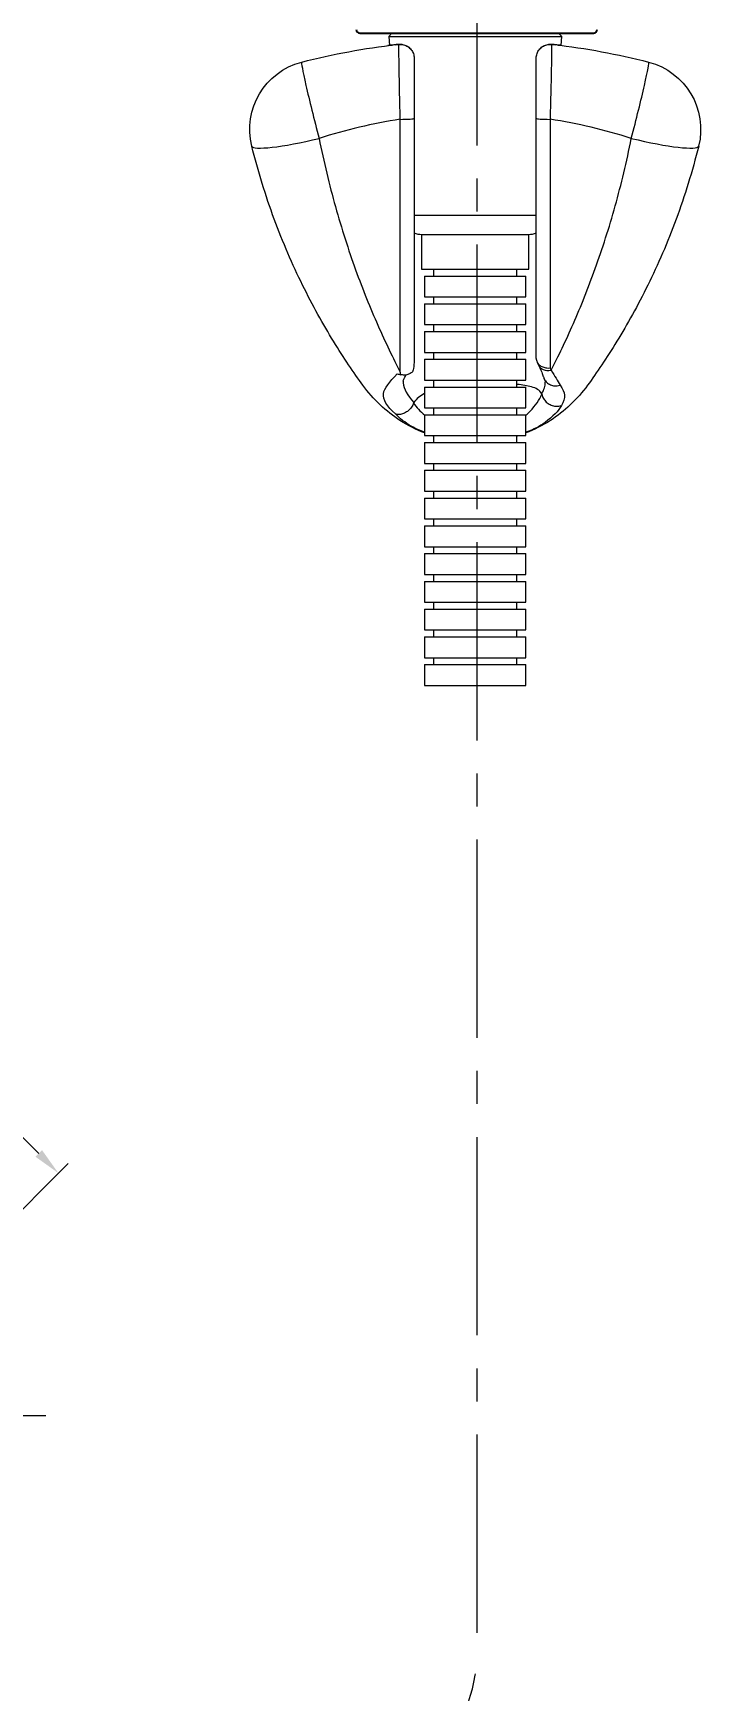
# Model space of a CAD drawing. Header units: millimetres. Extents: x 1122 to 8358, y -1894 to -296.
# Drawn here: x 7637.1 to 7734.3, y -999.6 to -760.7 of the extents above; entities that cross this region are included whole.
import ezdxf

# ---------------------------------------------------------------- set-up
doc = ezdxf.new("R2010")
doc.units = ezdxf.units.MM
doc.header["$LTSCALE"] = 3
doc.linetypes.add('CENTER2', pattern=[28.575, 19.05, -3.175, 3.175, -3.175])
doc.linetypes.add('DLB3013-CR2S_시공도$0$CENTER2', pattern=[28.575, 19.05, -3.175, 3.175, -3.175])
doc.layers.add('Cneter', color=1, linetype='CENTER2', lineweight=13)
doc.layers.add('DLB3013-CR2S_시공도$0$Cneter', color=1, linetype='DLB3013-CR2S_시공도$0$CENTER2', lineweight=13)
doc.layers.add('DEF_LAYER_ASSEM_MEMBER', color=7, linetype='Continuous')
doc.layers.add('DLB3013-CR2S_시공도$0$1', color=7, linetype='Continuous')
doc.styles.add('DLB3013-CR2S_시공도$0$Daelim Dimension', font='')
doc.styles.get('DLB3013-CR2S_시공도$0$Daelim Dimension').set_extended_font_data('나눔고딕')
doc.dimstyles.new('DLB3013-CR2S_시공도$0$DEFAULT', dxfattribs={"dimscale": 2, "dimtxt": 2, "dimasz": 2, "dimexe": 0, "dimexo": 2, "dimgap": 1, "dimtad": 1, "dimdec": 1, "dimzin": 9, "dimdsep": 46, "dimtxsty": 'DLB3013-CR2S_시공도$0$Daelim Dimension', "dimcen": 0.5, "dimclrd": 252, "dimclre": 252, "dimclrt": 3, "dimadec": 1, "dimazin": 0, "dimtfac": 1, "dimtdec": 1, "dimtix": 1, "dimtmove": 0, "dimatfit": 3, "dimfxl": 1, "dimtolj": 1, "dimtzin": 1, "dimlwd": 9, "dimlwe": 9, "dimarcsym": 0})

# ---------------------------------------------------------------- blocks, each defined once
blk = doc.blocks.new('*D7')
at = {"color": 5, "lineweight": 9, "ltscale": 0.5, "transparency": 16777216}
for p, q in [((7573.26, -921.73), (7606.75, -888.23)), ((7608.17, -892.47), (7637.86, -922.17)), ((7608.61, -957.08), (7642.11, -923.59))]:
    blk.add_line(p, q, dxfattribs=at)
at = {"color": 5, "ltscale": 0.5, "transparency": 16777216}
for points in [[(7608.64, -892), (7607.7, -892.95), (7605.34, -889.65)], [(7638.34, -921.7), (7637.39, -922.64), (7640.69, -925)]]:
    blk.add_solid(points, dxfattribs=at)
at = {"layer": 'Defpoints', "color": 0, "ltscale": 0.5, "transparency": 16777216}
for p in [(7570.43, -924.56), (7640.69, -925), (7605.78, -959.91)]:
    blk.add_point(p, dxfattribs=at)
at = {"color": 7, "ltscale": 0.5, "transparency": 16777216, "insert": (7628.27, -902.07), "char_height": 10, "attachment_point": 5, "rotation": 315, "style": 'DLB3013-CR2S_시공도$0$Daelim Dimension'}
blk.add_mtext('\\A1;50', dxfattribs=at)

msp = doc.modelspace()

# ---------------------------------------------------------------- linework, layer by layer
at = {"layer": 'Cneter', "lineweight": 5, "ltscale": 0.5}
msp.add_line((7572.68, -959.91), (7638.88, -959.91), dxfattribs=at)
at = {"layer": 'DEF_LAYER_ASSEM_MEMBER', "color": 7, "linetype": 'Continuous'}
msp.add_line((7684.13, -760.73), (7717.85, -760.73), dxfattribs=at)
for centre, start, end in [((7684.13, -760.23), 179.3371, 269.9749), ((7717.85, -760.23), 270.0255, 0.6627)]:
    msp.add_arc(centre, 0.5, start, end, dxfattribs=at)
at = {"layer": 'DLB3013-CR2S_시공도$0$1', "color": 7, "linetype": 'Continuous', "lineweight": 18}
for p, q in [((7688.76, -760.73), (7688.3, -761.23)), ((7688.3, -761.23), (7688.39, -762.53)), ((7688.3, -761.23), (7700.76, -761.23)), ((7688.76, -760.73), (7700.76, -760.73)), ((7700.76, -760.73), (7712.76, -760.73)), ((7700.76, -761.23), (7713.23, -761.23)), ((7713.23, -761.23), (7712.76, -760.73)), ((7713.14, -762.53), (7713.23, -761.23)), ((7691.96, -773), (7691.96, -807.91)), ((7709.56, -807.6), (7709.56, -773)), ((7693.01, -789.73), (7693.01, -794.73)), ((7708.51, -794.73), (7708.51, -789.73)), ((7693.01, -794.73), (7700.76, -794.73)), ((7694.76, -794.73), (7694.76, -795.73)), ((7700.76, -794.73), (7708.51, -794.73)), ((7706.76, -795.73), (7706.76, -794.73)), ((7693.46, -795.73), (7693.46, -798.73)), ((7693.46, -795.73), (7700.76, -795.73)), ((7700.76, -795.73), (7708.06, -795.73)), ((7708.06, -798.73), (7708.06, -795.73)), ((7693.46, -798.73), (7700.76, -798.73)), ((7693.46, -799.73), (7693.46, -802.73)), ((7693.46, -799.73), (7700.76, -799.73)), ((7694.76, -798.73), (7694.76, -799.73)), ((7700.76, -798.73), (7708.06, -798.73)), ((7700.76, -799.73), (7708.06, -799.73)), ((7706.76, -799.73), (7706.76, -798.73)), ((7708.06, -802.73), (7708.06, -799.73)), ((7693.46, -802.73), (7700.76, -802.73)), ((7693.46, -803.73), (7693.46, -806.73)), ((7693.46, -803.73), (7700.76, -803.73)), ((7694.76, -802.73), (7694.76, -803.73)), ((7700.76, -802.73), (7708.06, -802.73)), ((7700.76, -803.73), (7708.06, -803.73)), ((7706.76, -803.73), (7706.76, -802.73)), ((7708.06, -806.73), (7708.06, -803.73)), ((7693.46, -806.73), (7700.76, -806.73)), ((7694.76, -806.73), (7694.76, -807.73)), ((7700.76, -806.73), (7708.06, -806.73)), ((7706.76, -807.73), (7706.76, -806.73)), ((7693.46, -807.73), (7693.46, -810.73)), ((7693.46, -807.73), (7700.76, -807.73)), ((7700.76, -807.73), (7708.06, -807.73)), ((7708.06, -810.73), (7708.06, -807.73)), ((7693.46, -810.73), (7700.76, -810.73)), ((7693.46, -811.73), (7693.46, -814.73)), ((7693.46, -811.73), (7700.76, -811.73)), ((7694.76, -810.73), (7694.76, -811.73)), ((7700.76, -810.73), (7708.06, -810.73)), ((7700.76, -811.73), (7708.06, -811.73)), ((7706.76, -811.73), (7706.76, -810.73)), ((7708.06, -814.73), (7708.06, -811.73)), ((7693.46, -814.73), (7700.76, -814.73)), ((7693.46, -815.73), (7693.46, -818.73)), ((7693.46, -815.73), (7700.76, -815.73)), ((7694.76, -814.73), (7694.76, -815.73)), ((7700.76, -814.73), (7708.06, -814.73)), ((7700.76, -815.73), (7708.06, -815.73)), ((7706.76, -815.73), (7706.76, -814.73)), ((7708.06, -818.73), (7708.06, -815.73)), ((7693.46, -818.73), (7700.76, -818.73)), ((7694.76, -818.73), (7694.76, -819.73)), ((7700.76, -818.73), (7708.06, -818.73)), ((7706.76, -819.73), (7706.76, -818.73)), ((7693.46, -819.73), (7693.46, -822.73)), ((7693.46, -819.73), (7700.76, -819.73)), ((7700.76, -819.73), (7708.06, -819.73)), ((7708.06, -822.73), (7708.06, -819.73)), ((7693.46, -822.73), (7700.76, -822.73)), ((7693.46, -823.73), (7693.46, -826.73)), ((7693.46, -823.73), (7700.76, -823.73)), ((7694.76, -822.73), (7694.76, -823.73)), ((7700.76, -822.73), (7708.06, -822.73)), ((7700.76, -823.73), (7708.06, -823.73)), ((7706.76, -823.73), (7706.76, -822.73)), ((7708.06, -826.73), (7708.06, -823.73)), ((7693.46, -826.73), (7700.76, -826.73)), ((7693.46, -827.73), (7693.46, -830.73)), ((7693.46, -827.73), (7700.76, -827.73)), ((7694.76, -826.73), (7694.76, -827.73)), ((7700.76, -826.73), (7708.06, -826.73)), ((7700.76, -827.73), (7708.06, -827.73)), ((7706.76, -827.73), (7706.76, -826.73)), ((7708.06, -830.73), (7708.06, -827.73)), ((7693.46, -830.73), (7700.76, -830.73)), ((7694.76, -830.73), (7694.76, -831.73)), ((7700.76, -830.73), (7708.06, -830.73)), ((7706.76, -831.73), (7706.76, -830.73)), ((7693.46, -831.73), (7693.46, -834.73)), ((7693.46, -831.73), (7700.76, -831.73)), ((7700.76, -831.73), (7708.06, -831.73)), ((7708.06, -834.73), (7708.06, -831.73)), ((7693.46, -834.73), (7700.76, -834.73)), ((7693.46, -835.73), (7693.46, -838.73)), ((7693.46, -835.73), (7700.76, -835.73)), ((7694.76, -834.73), (7694.76, -835.73)), ((7700.76, -834.73), (7708.06, -834.73)), ((7700.76, -835.73), (7708.06, -835.73)), ((7706.76, -835.73), (7706.76, -834.73)), ((7708.06, -838.73), (7708.06, -835.73)), ((7693.46, -838.73), (7700.76, -838.73)), ((7693.46, -839.73), (7693.46, -842.73)), ((7693.46, -839.73), (7700.76, -839.73)), ((7694.76, -838.73), (7694.76, -839.73)), ((7700.76, -838.73), (7708.06, -838.73)), ((7700.76, -839.73), (7708.06, -839.73)), ((7706.76, -839.73), (7706.76, -838.73)), ((7708.06, -842.73), (7708.06, -839.73)), ((7693.46, -842.73), (7700.76, -842.73)), ((7694.76, -842.73), (7694.76, -843.73)), ((7700.76, -842.73), (7708.06, -842.73)), ((7706.76, -843.73), (7706.76, -842.73)), ((7693.46, -843.73), (7693.46, -846.73)), ((7693.46, -843.73), (7700.76, -843.73)), ((7700.76, -843.73), (7708.06, -843.73)), ((7708.06, -846.73), (7708.06, -843.73)), ((7693.46, -846.73), (7700.76, -846.73)), ((7693.46, -847.73), (7693.46, -850.73)), ((7693.46, -847.73), (7700.76, -847.73)), ((7694.76, -846.73), (7694.76, -847.73)), ((7700.76, -846.73), (7708.06, -846.73)), ((7700.76, -847.73), (7708.06, -847.73)), ((7706.76, -847.73), (7706.76, -846.73)), ((7708.06, -850.73), (7708.06, -847.73)), ((7693.46, -850.73), (7700.76, -850.73)), ((7693.46, -851.73), (7693.46, -854.73)), ((7693.46, -851.73), (7700.76, -851.73)), ((7694.76, -850.73), (7694.76, -851.73)), ((7700.76, -850.73), (7708.06, -850.73)), ((7700.76, -851.73), (7708.06, -851.73)), ((7706.76, -851.73), (7706.76, -850.73)), ((7708.06, -854.73), (7708.06, -851.73)), ((7693.46, -854.73), (7700.76, -854.73)), ((7700.76, -854.73), (7708.06, -854.73))]:
    msp.add_line(p, q, dxfattribs=at)
at = {"layer": 'DLB3013-CR2S_시공도$0$1', "color": 7, "linetype": 'Continuous', "lineweight": 13}
for p, q in [((7689.96, -809.58), (7689.96, -773.15)), ((7711.56, -773.15), (7711.56, -808.98)), ((7691.96, -786.94), (7700.76, -786.94)), ((7700.76, -786.94), (7709.56, -786.94))]:
    msp.add_line(p, q, dxfattribs=at)
at = {"layer": 'DLB3013-CR2S_시공도$0$1', "color": 7, "linetype": 'Continuous', "lineweight": 18, "extrusion": (0, 0, -1)}
for centre, start, end in [((-7678.26, -774.59), 346.0375, 75.5225), ((-7723.26, -774.59), 104.4775, 193.9625)]:
    msp.add_arc(centre, 10, start, end, dxfattribs=at)
at = {"layer": 'DLB3013-CR2S_시공도$0$1', "color": 7, "linetype": 'Continuous', "lineweight": 18}
for centre, start, end in [((7693.06, -786.73), 248.4851, 270), ((7708.46, -786.73), 270, 291.5149)]:
    msp.add_arc(centre, 3, start, end, dxfattribs=at)
at = {"layer": 'DLB3013-CR2S_시공도$0$1', "color": 7, "linetype": 'Continuous', "lineweight": 13}
for centre, major_axis, ratio, start_param, end_param in [((7678.26, -774.59), (2.5, -9.68), 0.032961, 3.141593, 4.839361), ((7723.26, -774.59), (-2.5, -9.68), 0.032961, 1.443824, 3.141593), ((7689.96, -773), (-2, 0), 0.076696, 1.570796, 3.141593), ((7711.56, -773), (-2, 0), 0.076696, 0, 1.570796), ((7678.26, -774.59), (9.7, 2.41), 0.126983, 3.141593, 4.680827), ((7723.26, -774.59), (-9.7, 2.41), 0.126983, 1.602358, 3.141593), ((7711.7, -807.73), (-1.83, -0.82), 0.760059, 6.274802, 7.5268)]:
    msp.add_ellipse(centre, major_axis=major_axis, ratio=ratio, start_param=start_param, end_param=end_param, dxfattribs=at)
at = {"layer": 'DLB3013-CR2S_시공도$0$1', "color": 7, "linetype": 'Continuous', "lineweight": 18}
for points, degree in [([(7675.76, -764.91), (7680.28, -763.74), (7684.82, -762.91), (7689.39, -762.38)], 3), ([(7688.53, -762.48), (7688.35, -762.51), (7688.22, -762.52), (7688.16, -762.53)], 3), ([(7689.39, -762.38), (7688.83, -762.45), (7688.53, -762.48), (7688.52, -762.48)], 3), ([(7689.24, -762.4), (7689.39, -762.38), (7689.55, -762.36), (7689.74, -762.34)], 3), ([(7690.24, -762.39), (7689.84, -762.32), (7689.39, -762.39)], 2), ([(7691.96, -764.17), (7691.96, -764.23), (7691.96, -764.28), (7691.96, -764.34)], 3), ([(7709.56, -764.34), (7709.56, -764.28), (7709.56, -764.23), (7709.57, -764.17)], 3), ([(7712.12, -762.4), (7711.68, -762.32), (7711.29, -762.4)], 2), ([(7711.78, -762.34), (7711.97, -762.36), (7712.14, -762.38), (7712.28, -762.4)], 3), ([(7712.13, -762.38), (7716.73, -762.91), (7721.27, -763.75), (7725.76, -764.91)], 3), ([(7713, -762.48), (7712.99, -762.48), (7712.7, -762.45), (7712.13, -762.38)], 3), ([(7713.12, -762.5), (7713.11, -762.5), (7713.06, -762.49), (7712.95, -762.48)], 3), ([(7691.86, -809.06), (7691.84, -809.18), (7691.81, -809.3), (7691.78, -809.41)], 3), ([(7691.96, -807.91), (7691.96, -808.31), (7691.92, -808.7), (7691.86, -809.06)], 3), ([(7709.67, -808.11), (7709.87, -808.54)], 1), ([(7689.53, -809.82), (7689.69, -809.86), (7689.86, -809.91), (7690.02, -809.95)], 3), ([(7693.45, -812.68), (7692.83, -812.99), (7692.31, -813.39), (7691.92, -813.94)], 3), ([(7694.78, -818.82), (7694.72, -818.8), (7694.66, -818.78), (7694.59, -818.76)], 3), ([(7706.89, -818.77), (7706.84, -818.79), (7706.79, -818.8), (7706.73, -818.82)], 3)]:
    msp.add_open_spline(points, degree=degree, dxfattribs=at)
for points, knots in [([(7688.54, -762.48), (7688.54, -762.48), (7688.55, -762.48), (7688.58, -762.48), (7688.65, -762.47), (7688.71, -762.47), (7688.76, -762.47), (7688.78, -762.47)], [0, 0, 0, 0, 0.117287, 0.217707, 0.437799, 0.865839, 1, 1, 1, 1]), ([(7689.74, -762.34), (7689.75, -762.34), (7689.75, -762.34), (7689.99, -762.32), (7690.23, -762.34), (7690.68, -762.45), (7690.89, -762.54), (7691.18, -762.74), (7691.28, -762.82), (7691.38, -762.92)], [0, 0, 0, 0, 0.007507, 0.007507, 0.408699, 0.408699, 0.781214, 0.781214, 1, 1, 1, 1]), ([(7689.74, -762.39), (7689.75, -762.39), (7689.75, -762.39), (7689.93, -762.37), (7690.1, -762.37), (7690.49, -762.42), (7690.71, -762.49), (7691.1, -762.7), (7691.28, -762.83), (7691.58, -763.15), (7691.7, -763.33), (7691.88, -763.73), (7691.94, -763.95), (7691.96, -764.17)], [0, 0, 0, 0, 0.004771, 0.004771, 0.168449, 0.168449, 0.381096, 0.381096, 0.589432, 0.589432, 0.794609, 0.794609, 1, 1, 1, 1]), ([(7691.96, -764.34), (7691.96, -764.42), (7691.96, -765.43), (7691.96, -768.64), (7691.96, -770.83), (7691.96, -773)], [0, 0, 0, 0, 0.5, 0.5, 1, 1, 1, 1]), ([(7709.56, -773), (7709.56, -770.83), (7709.56, -768.64), (7709.56, -765.43), (7709.56, -764.42), (7709.56, -764.34)], [0, 0, 0, 0, 0.5, 0.5, 1, 1, 1, 1]), ([(7709.57, -764.17), (7709.59, -763.95), (7709.64, -763.73), (7709.82, -763.33), (7709.95, -763.15), (7710.24, -762.83), (7710.42, -762.7), (7710.81, -762.49), (7711.03, -762.42), (7711.42, -762.37), (7711.6, -762.37), (7711.77, -762.39), (7711.78, -762.39), (7711.78, -762.39)], [0, 0, 0, 0, 0.205391, 0.205391, 0.410568, 0.410568, 0.618904, 0.618904, 0.831551, 0.831551, 0.995229, 0.995229, 1, 1, 1, 1]), ([(7710.15, -762.92), (7710.24, -762.82), (7710.35, -762.74), (7710.64, -762.54), (7710.85, -762.45), (7711.29, -762.34), (7711.53, -762.32), (7711.77, -762.34), (7711.78, -762.34), (7711.78, -762.34)], [0, 0, 0, 0, 0.218786, 0.218786, 0.591301, 0.591301, 0.992493, 0.992493, 1, 1, 1, 1]), ([(7712.74, -762.47), (7712.78, -762.47), (7712.85, -762.47), (7712.93, -762.48), (7712.97, -762.48), (7712.98, -762.48), (7712.98, -762.48), (7712.98, -762.48)], [0, 0, 0, 0, 0.469812, 0.772051, 0.873112, 0.946142, 1, 1, 1, 1]), ([(7684.55, -811.45), (7683.27, -809.68), (7681.83, -807.56), (7678.85, -802.7), (7677.33, -799.97), (7674.43, -794.1), (7673.04, -790.88), (7670.56, -784.17), (7669.47, -780.67), (7668.56, -777)], [0, 0, 0, 0, 0.25, 0.25, 0.5, 0.5, 0.75, 0.75, 1, 1, 1, 1]), ([(7732.97, -777), (7732.05, -780.67), (7730.96, -784.17), (7728.49, -790.88), (7727.09, -794.1), (7724.2, -799.97), (7722.67, -802.7), (7719.69, -807.56), (7718.25, -809.68), (7716.97, -811.45)], [0, 0, 0, 0, 0.25, 0.25, 0.5, 0.5, 0.75, 0.75, 1, 1, 1, 1]), ([(7692.96, -789.73), (7692.96, -789.73), (7692.96, -789.73), (7692.96, -789.73), (7693.8, -789.73), (7696.69, -789.73), (7698.72, -789.73), (7700.76, -789.73)], [0, 0, 0, 0, 0.000824, 0.000824, 0.500412, 0.500412, 1, 1, 1, 1]), ([(7700.76, -789.73), (7702.8, -789.73), (7704.83, -789.73), (7707.72, -789.73), (7708.56, -789.73), (7708.56, -789.73), (7708.56, -789.73), (7708.56, -789.73)], [0, 0, 0, 0, 0.49959, 0.49959, 0.999181, 0.999181, 1, 1, 1, 1]), ([(7690.02, -809.95), (7690, -809.84), (7689.99, -809.73), (7689.97, -809.61), (7689.96, -809.59), (7689.96, -809.58)], [0, 0, 0, 0, 0.900036, 0.900036, 1, 1, 1, 1]), ([(7691.78, -809.41), (7691.69, -809.56), (7691.56, -809.68), (7691.26, -809.87), (7691.09, -809.93), (7690.7, -810.01), (7690.49, -810.02), (7690.19, -809.98), (7690.1, -809.97), (7690.02, -809.95)], [0, 0, 0, 0, 0.290833, 0.290833, 0.580688, 0.580688, 0.885685, 0.885685, 1, 1, 1, 1]), ([(7709.56, -807.6), (7709.56, -807.77), (7709.6, -807.95), (7709.75, -808.26), (7709.86, -808.41), (7710.13, -808.65), (7710.3, -808.76), (7710.68, -808.91), (7710.89, -808.96), (7711.25, -809), (7711.4, -809), (7711.55, -808.98), (7711.56, -808.98), (7711.56, -808.98)], [0, 0, 0, 0, 0.212222, 0.212222, 0.424374, 0.424374, 0.637608, 0.637608, 0.852942, 0.852942, 0.994498, 0.994498, 1, 1, 1, 1]), ([(7709.87, -808.5), (7709.9, -808.58), (7710.08, -808.98), (7710.34, -809.57), (7710.55, -810.1), (7710.61, -810.31), (7710.63, -810.36)], [0, 0, 0, 0, 0.103224, 0.524644, 0.869823, 1, 1, 1, 1]), ([(7693.47, -818.35), (7692.33, -817.91), (7691.11, -817.31), (7687.97, -815.28), (7686.06, -813.53), (7684.55, -811.45)], [0, 0, 0, 0, 0.384067, 0.384067, 1, 1, 1, 1]), ([(7690.36, -810.89), (7690.36, -810.89), (7690.36, -810.89), (7690.36, -810.85), (7690.44, -810.64), (7690.6, -810.35), (7690.75, -810.1), (7690.83, -809.98)], [0, 0, 0, 0, 0.070781, 0.337198, 0.585459, 0.817998, 1, 1, 1, 1]), ([(7710.36, -812.7), (7710.05, -812.12), (7709.53, -811.9), (7708.29, -811.54), (7707.59, -811.43), (7706.79, -811.35)], [0, 0, 0, 0, 0.533403, 0.533403, 1, 1, 1, 1]), ([(7716.97, -811.45), (7715.47, -813.53), (7713.56, -815.28), (7710.41, -817.31), (7709.19, -817.91), (7708.06, -818.35)], [0, 0, 0, 0, 0.616324, 0.616324, 1, 1, 1, 1]), ([(7710.63, -810.36), (7710.68, -810.54), (7710.77, -810.71), (7711, -811.01), (7711.15, -811.15), (7711.5, -811.37), (7711.7, -811.45), (7712.11, -811.55), (7712.34, -811.56), (7712.69, -811.53), (7712.83, -811.51), (7712.98, -811.46), (7712.99, -811.46), (7713, -811.46)], [0, 0, 0, 0, 0.202242, 0.202242, 0.419427, 0.419427, 0.636714, 0.636714, 0.854125, 0.854125, 0.98775, 0.98775, 1, 1, 1, 1]), ([(7710.7, -810.58), (7710.73, -810.65), (7710.82, -810.83), (7710.86, -810.99), (7710.87, -811.04), (7710.87, -811.05), (7710.87, -811.05)], [0, 0, 0, 0, 0.197918, 0.592862, 0.998647, 1, 1, 1, 1]), ([(7691.87, -814.04), (7691.81, -814.24), (7691.71, -814.44), (7691.47, -814.81), (7691.31, -814.98), (7690.98, -815.27), (7690.79, -815.39), (7690.39, -815.58), (7690.18, -815.64), (7689.78, -815.69), (7689.58, -815.68), (7689.36, -815.63), (7689.33, -815.62), (7689.29, -815.61), (7689.28, -815.61), (7689.27, -815.61)], [0, 0, 0, 0, 0.191438, 0.191438, 0.38287, 0.38287, 0.574422, 0.574422, 0.766339, 0.766339, 0.958624, 0.958624, 0.992339, 0.992339, 1, 1, 1, 1]), ([(7691.92, -813.94), (7691.91, -813.95), (7691.89, -813.98), (7691.88, -814.01), (7691.87, -814.02), (7691.87, -814.04)], [0, 0, 0, 0, 0.674483, 0.674483, 1, 1, 1, 1]), ([(7710.38, -812.77), (7710.37, -812.75), (7710.37, -812.74), (7710.36, -812.72), (7710.36, -812.71), (7710.36, -812.7)], [0, 0, 0, 0, 0.53512, 0.53512, 1, 1, 1, 1]), ([(7710.38, -812.77), (7710.41, -812.97), (7710.49, -813.18), (7710.7, -813.56), (7710.84, -813.73), (7711.17, -814.04), (7711.36, -814.17), (7711.76, -814.36), (7711.97, -814.43), (7712.41, -814.5), (7712.63, -814.5), (7712.94, -814.44), (7713.05, -814.42), (7713.16, -814.38), (7713.17, -814.37), (7713.18, -814.37)], [0, 0, 0, 0, 0.179587, 0.179587, 0.359174, 0.359174, 0.538771, 0.538771, 0.718454, 0.718454, 0.898245, 0.898245, 0.990374, 0.990374, 1, 1, 1, 1])]:
    msp.add_open_spline(points, degree=3, knots=knots, dxfattribs=at)
at = {"layer": 'DLB3013-CR2S_시공도$0$1', "color": 7, "linetype": 'Continuous', "lineweight": 13}
for points in [[(7689.74, -762.39), (7689.61, -762.37), (7689.5, -762.37), (7689.39, -762.38)], [(7712.13, -762.38), (7712.03, -762.37), (7711.91, -762.37), (7711.78, -762.39)], [(7689.96, -773.15), (7686.03, -773.74), (7682.09, -774.67), (7678.26, -775.9)], [(7723.26, -775.9), (7719.43, -774.67), (7715.53, -773.75), (7711.56, -773.15)], [(7711.56, -808.98), (7711.61, -809.09), (7711.66, -809.2), (7711.7, -809.31)], [(7711.7, -809.31), (7712.22, -810.14), (7712.67, -810.84), (7713, -811.46)], [(7710.36, -812.7), (7710.7, -812.11), (7710.86, -811.58), (7710.86, -811.03)], [(7713, -811.46), (7713.76, -812.5), (7713.88, -813.31), (7713.18, -814.37)], [(7691.87, -814.04), (7692.29, -814.64), (7692.82, -815.24), (7693.49, -815.79)]]:
    msp.add_open_spline(points, degree=3, dxfattribs=at)
for points, knots in [([(7689.96, -773.15), (7689.9, -770.55), (7689.84, -767.93), (7689.77, -763.96), (7689.74, -762.65), (7689.74, -762.39)], [0, 0, 0, 0, 0.5, 0.5, 1, 1, 1, 1]), ([(7711.78, -762.39), (7711.78, -762.65), (7711.76, -763.96), (7711.68, -767.93), (7711.62, -770.55), (7711.56, -773.15)], [0, 0, 0, 0, 0.5, 0.5, 1, 1, 1, 1]), ([(7678.26, -775.9), (7678.94, -779.31), (7679.73, -782.58), (7681.5, -788.89), (7682.49, -791.96), (7684.56, -797.69), (7685.64, -800.35), (7687.82, -805.29), (7688.93, -807.58), (7689.96, -809.58)], [0, 0, 0, 0, 0.25, 0.25, 0.5, 0.5, 0.75, 0.75, 1, 1, 1, 1]), ([(7711.7, -809.31), (7712.74, -807.3), (7713.83, -805.03), (7715.99, -800.12), (7717.05, -797.47), (7719.09, -791.79), (7720.07, -788.75), (7721.81, -782.51), (7722.59, -779.27), (7723.26, -775.9)], [0, 0, 0, 0, 0.25, 0.25, 0.5, 0.5, 0.75, 0.75, 1, 1, 1, 1]), ([(7689.27, -815.61), (7688.05, -814.52), (7687.43, -813.54), (7687.63, -811.85), (7688.42, -811.03), (7689.53, -809.82)], [0, 0, 0, 0, 0.5, 0.5, 1, 1, 1, 1]), ([(7690.36, -810.89), (7690.36, -810.96), (7690.36, -811.04), (7690.46, -811.99), (7691, -812.94), (7691.92, -813.94)], [0, 0, 0, 0, 0.082026, 0.082026, 1, 1, 1, 1]), ([(7713.18, -814.37), (7712.76, -815.15), (7711.97, -816.02), (7710.08, -817.36), (7709.16, -817.88), (7708.07, -818.22)], [0, 0, 0, 0, 0.597437, 0.597437, 1, 1, 1, 1]), ([(7708.09, -815.75), (7708.3, -815.57), (7708.5, -815.38), (7709.47, -814.4), (7710.03, -813.57), (7710.38, -812.77)], [0, 0, 0, 0, 0.191134, 0.191134, 1, 1, 1, 1]), ([(7693.45, -818.22), (7692.78, -818), (7692.17, -817.72), (7690.64, -816.86), (7689.87, -816.23), (7689.27, -815.61)], [0, 0, 0, 0, 0.358827, 0.358827, 1, 1, 1, 1])]:
    msp.add_open_spline(points, degree=3, knots=knots, dxfattribs=at)
at = {"layer": 'DLB3013-CR2S_시공도$0$Cneter', "ltscale": 0.5}
msp.add_arc((7680.99, -994.3), 20, 270, 0, dxfattribs=at)
at = {"layer": 'DLB3013-CR2S_시공도$0$Cneter', "lineweight": 5, "ltscale": 0.5}
msp.add_open_spline([(7700.99, -541.9), (7700.99, -636.51), (7700.99, -994.3)], degree=1, knots=[0, 0, 0.9078632, 0.9993553, 0.9993553], dxfattribs=at)

# ---------------------------------------------------------------- dimensions: what is measured, and where the dimension line sits
at = {"color": 5, "ltscale": 0.5}
dim = msp.add_aligned_dim(p1=(7570.43, -924.56), p2=(7605.78, -959.91), distance=49.37, dimstyle='DLB3013-CR2S_시공도$0$DEFAULT', override={"dimtxt": 5, "dimexe": 1, "dimclrd": 5, "dimclre": 5, "dimclrt": 7}, dxfattribs=at)
dim.commit()
dim.dimension.update_dxf_attribs({"geometry": '*D7', "text_midpoint": (7628.27, -902.07)})

doc.saveas('drawing.dxf')
